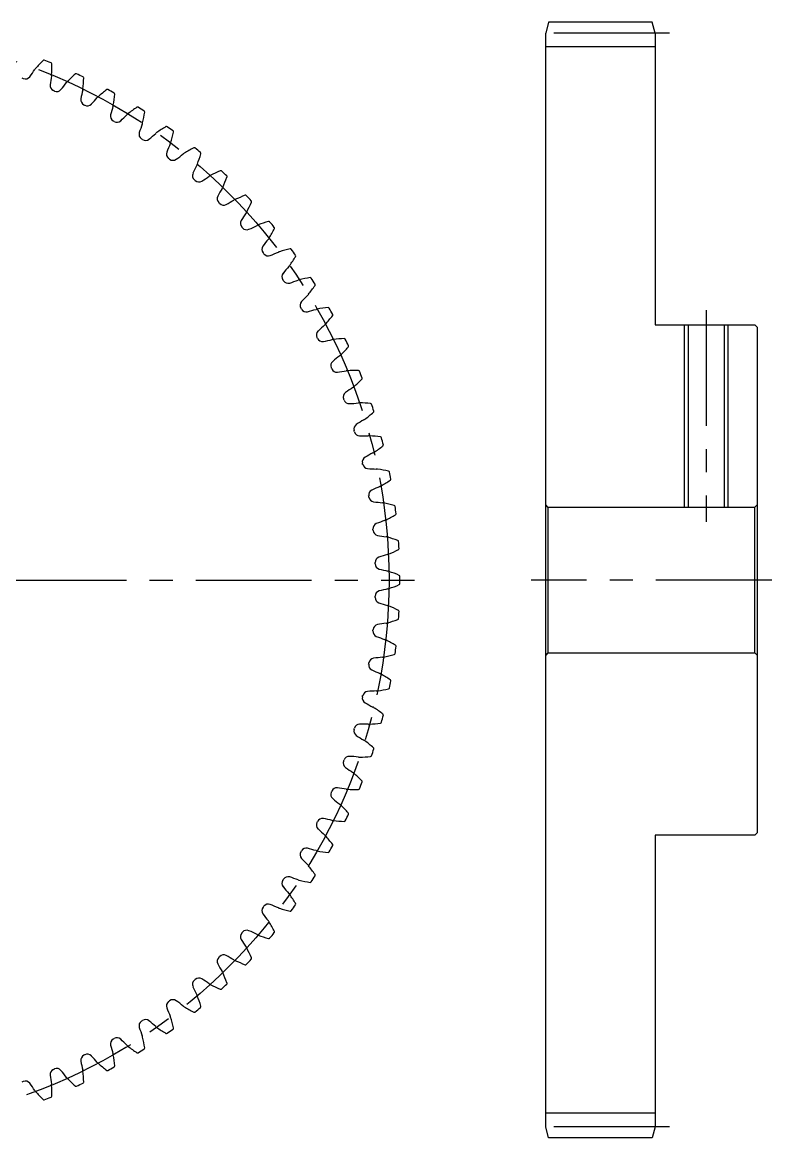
# Model space of a CAD drawing. Extents: x -2 to 204, y -8 to 165.
# Drawn here: x 101.2 to 204, y 10 to 163 of the extents above; entities that cross this region are included whole.
import ezdxf

# ---------------------------------------------------------------- set-up
doc = ezdxf.new("R2010")
doc.units = 0
doc.header["$LTSCALE"] = 0.5
doc.linetypes.add('CENTER', pattern=[50.8, 31.75, -6.35, 6.35, -6.35])
for name, color, linetype in [('MSM_CENTER', 1, 'CENTER'), ('MSM_CONTINUOUS', 7, 'CONTINUOUS'), ('MSM_NARROW', 5, 'CONTINUOUS')]:
    doc.layers.add(name, color=color, linetype=linetype)

msp = doc.modelspace()

# ---------------------------------------------------------------- linework, layer by layer
at = {"layer": 'MSM_CENTER'}
for p, q in [((190, 161.5), (171, 161.5)), ((195, 123.5), (195, 94.5)), ((-2, 86.5), (155, 86.5)), ((204, 86.5), (171, 86.5)), ((190, 11.5), (171, 11.5))]:
    msp.add_line(p, q, dxfattribs=at)
msp.add_circle((76.5, 86.5), 75, dxfattribs=at)
at = {"layer": 'MSM_CONTINUOUS'}
for p, q in [((173.4, 163), (173, 161.5)), ((187.6, 163), (173.4, 163)), ((188, 161.5), (187.6, 163)), ((173, 11.5), (173, 161.5)), ((188, 161.5), (188, 121.5)), ((188, 159.63), (173, 159.63)), ((188, 121.5), (201.7, 121.5)), ((192.54, 121.5), (192.54, 96.5)), ((197.46, 121.5), (197.46, 96.5)), ((201.7, 121.5), (202, 121.2)), ((202, 121.2), (202, 51.8)), ((173.3, 96.5), (173, 96.8)), ((173.3, 96.5), (201.7, 96.5)), ((173.3, 96.5), (173.3, 76.5)), ((202, 96.8), (201.7, 96.5)), ((201.7, 76.5), (201.7, 96.5)), ((173.3, 76.5), (173, 76.2)), ((173.3, 76.5), (201.7, 76.5)), ((202, 76.2), (201.7, 76.5)), ((188, 51.5), (188, 11.5)), ((201.7, 51.5), (188, 51.5)), ((202, 51.8), (201.7, 51.5)), ((188, 13.38), (173, 13.38)), ((173.4, 10), (173, 11.5)), ((188, 11.5), (187.6, 10)), ((187.6, 10), (173.4, 10))]:
    msp.add_line(p, q, dxfattribs=at)
for centre, radius, start, end in [((121.96, 140.36), 25, 135.8292, 139.3), ((104.14, 157.67), 0.15, 68.7759, 135.8291), ((76.5, 86.5), 76.5, 68.0241, 68.7759), ((84.39, 168.81), 22.22, 323.3076, 326.4751), ((103.96, 155.85), 1.25, 139.3, 146.4751), ((105.07, 157.3), 0.15, 0.9706, 68.0241), ((80.23, 156.88), 25, 357.5, 0.9708), ((76.5, 86.5), 73.12, 70.1305, 70.2695), ((101.61, 155.98), 0.75, 250.1305, 323.3076), ((127.09, 151.9), 22.22, 170.3249, 173.4924), ((103.96, 155.85), 1.25, 350.3249, 357.5), ((89.54, 168.15), 22.22, 319.7076, 322.8751), ((108.26, 153.98), 1.25, 135.7, 142.8751), ((125.26, 137.39), 25, 132.2292, 135.7), ((108.55, 155.8), 0.15, 65.1759, 132.2291), ((76.5, 86.5), 76.5, 64.4241, 65.1759), ((84.64, 156.51), 25, 353.9, 357.3708), ((109.46, 155.37), 0.15, 357.3706, 64.4241), ((105.76, 154.33), 0.75, 173.4924, 246.6695), ((76.5, 86.5), 73.12, 66.5305, 66.6695), ((105.92, 154.26), 0.75, 246.5305, 319.7076), ((131.1, 148.6), 22.22, 166.7249, 169.8924), ((108.26, 153.98), 1.25, 346.7249, 353.9), ((128.36, 134.23), 25, 128.6292, 132.1), ((112.84, 153.65), 0.15, 61.5759, 128.6291), ((76.5, 86.5), 76.5, 60.8241, 61.5759), ((89.02, 155.86), 25, 350.3, 353.7708), ((113.72, 153.16), 0.15, 353.7706, 60.8241), ((109.96, 152.36), 0.75, 169.8924, 243.0695), ((76.5, 86.5), 73.12, 62.9305, 63.0695), ((110.12, 152.28), 0.75, 242.9305, 316.1076), ((94.64, 167.17), 22.22, 316.1076, 319.2751), ((112.43, 151.86), 1.25, 132.1, 139.2751), ((134.89, 145.04), 22.22, 163.1249, 166.2924), ((112.43, 151.86), 1.25, 343.1249, 350.3), ((114.03, 150.13), 0.75, 166.2924, 239.4695), ((99.67, 165.87), 22.22, 312.5076, 315.6751), ((116.46, 149.47), 1.25, 128.5, 135.6751), ((131.25, 130.88), 25, 125.0292, 128.5), ((116.99, 151.23), 0.15, 57.9759, 125.0291), ((76.5, 86.5), 76.5, 57.2241, 57.9759), ((93.35, 154.94), 25, 346.7, 350.1708), ((117.83, 150.69), 0.15, 350.1706, 57.2241), ((76.5, 86.5), 73.12, 59.3305, 59.4695), ((114.18, 150.04), 0.75, 239.3305, 312.5076), ((138.45, 141.26), 22.22, 159.5249, 162.6924), ((116.46, 149.47), 1.25, 339.5249, 346.7), ((133.93, 127.36), 25, 121.4292, 124.9), ((120.97, 148.56), 0.15, 54.3759, 121.4291), ((76.5, 86.5), 76.5, 53.6241, 54.3759), ((117.95, 147.65), 0.75, 162.6924, 235.8695), ((76.5, 86.5), 73.12, 55.7305, 55.8695), ((118.1, 147.55), 0.75, 235.7305, 308.9076), ((104.61, 164.26), 22.22, 308.9076, 312.0751), ((120.34, 146.84), 1.25, 124.9, 132.0751), ((97.61, 153.74), 25, 343.1, 346.5708), ((121.78, 147.97), 0.15, 346.5706, 53.6241), ((141.77, 137.26), 22.22, 155.9249, 159.0924), ((120.34, 146.84), 1.25, 335.9249, 343.1), ((136.38, 123.67), 25, 117.8292, 121.3), ((124.78, 145.65), 0.15, 50.7759, 117.8291), ((76.5, 86.5), 76.5, 50.0241, 50.7759), ((121.71, 144.93), 0.75, 159.0924, 232.2695), ((76.5, 86.5), 73.12, 52.1305, 52.2695), ((121.85, 144.82), 0.75, 232.1305, 305.3076), ((109.44, 162.34), 22.22, 305.3076, 308.4751), ((124.04, 143.97), 1.25, 121.3, 128.4751), ((101.79, 152.29), 25, 339.5, 342.9708), ((125.55, 145.01), 0.15, 342.971, 50.0241), ((144.82, 133.07), 22.22, 152.3249, 155.4924), ((124.04, 143.97), 1.25, 332.3249, 339.5), ((138.6, 119.84), 25, 114.2292, 117.7), ((128.4, 142.5), 0.15, 47.1759, 114.2291), ((76.5, 86.5), 76.5, 46.4241, 47.1759), ((125.29, 141.97), 0.75, 155.4924, 228.6695), ((76.5, 86.5), 73.12, 48.5305, 48.6695), ((125.42, 141.86), 0.75, 228.5305, 301.7076), ((114.14, 160.12), 22.22, 301.7076, 304.8751), ((127.56, 140.87), 1.25, 117.7, 124.8751), ((105.87, 150.57), 25, 335.9, 339.3708), ((129.13, 141.81), 0.15, 339.371, 46.4241), ((147.61, 128.68), 22.22, 148.7249, 151.8924), ((127.56, 140.87), 1.25, 328.7249, 335.9), ((140.57, 115.87), 25, 110.6292, 114.1), ((131.81, 139.13), 0.15, 43.5759, 110.6291), ((76.5, 86.5), 76.5, 42.8241, 43.5759), ((128.67, 138.8), 0.75, 151.8924, 225.0695), ((76.5, 86.5), 73.12, 44.9305, 45.0695), ((128.8, 138.67), 0.75, 224.9305, 298.1076), ((118.68, 157.61), 22.22, 298.1076, 301.2751), ((130.87, 137.56), 1.25, 114.1, 121.2751), ((109.84, 148.6), 25, 332.3, 335.7708), ((132.5, 138.4), 0.15, 335.771, 42.8241), ((150.12, 124.14), 22.22, 145.1249, 148.2924), ((130.87, 137.56), 1.25, 325.1249, 332.3), ((131.86, 135.42), 0.75, 148.2924, 221.4695), ((76.5, 86.5), 73.12, 41.3305, 41.4695), ((131.97, 135.29), 0.75, 221.3305, 294.5076), ((123.07, 154.82), 22.22, 294.5076, 297.6751), ((133.97, 134.04), 1.25, 110.5, 117.6751), ((142.29, 111.79), 25, 107.0292, 110.5), ((135.01, 135.55), 0.15, 39.9759, 107.0291), ((113.67, 146.38), 25, 328.7, 332.1708), ((76.5, 86.5), 76.5, 39.2241, 39.9759), ((135.65, 134.78), 0.15, 332.171, 39.2241), ((152.34, 119.44), 22.22, 141.5249, 144.6924), ((133.97, 134.04), 1.25, 321.5249, 328.7), ((134.82, 131.85), 0.75, 144.6924, 217.8695), ((143.74, 107.61), 25, 103.4292, 106.9), ((137.97, 131.78), 0.15, 36.3759, 103.4291), ((76.5, 86.5), 76.5, 35.6241, 36.3759), ((76.5, 86.5), 73.12, 37.7305, 37.8695), ((134.93, 131.71), 0.75, 217.7305, 290.9076), ((127.26, 151.77), 22.22, 290.9076, 294.0751), ((136.84, 130.34), 1.25, 106.9, 114.0751), ((117.36, 143.93), 25, 325.1, 328.5708), ((138.56, 130.97), 0.15, 328.5708, 35.6241), ((137.55, 128.1), 0.75, 141.0924, 214.2695), ((154.26, 114.61), 22.22, 137.9249, 141.0924), ((136.84, 130.34), 1.25, 317.9249, 325.1), ((76.5, 86.5), 73.12, 34.1305, 34.2695), ((137.65, 127.95), 0.75, 214.1305, 287.3076), ((131.26, 148.45), 22.22, 287.3076, 290.4751), ((139.47, 126.46), 1.25, 103.3, 110.4751), ((144.94, 103.35), 25, 99.8292, 103.3), ((140.69, 127.83), 0.15, 32.7759, 99.8291), ((76.5, 86.5), 76.5, 32.0241, 32.7759), ((141.23, 126.99), 0.15, 324.971, 32.0241), ((155.87, 109.67), 22.22, 134.3249, 137.4924), ((139.47, 126.46), 1.25, 314.3249, 321.5), ((120.88, 141.25), 25, 321.5, 324.9708), ((140.04, 124.18), 0.75, 137.4924, 210.6695), ((76.5, 86.5), 73.12, 30.5305, 30.6695), ((140.13, 124.03), 0.75, 210.5305, 283.7076), ((135.04, 144.89), 22.22, 283.7076, 286.8751), ((141.86, 122.43), 1.25, 99.7, 106.8751), ((145.86, 99.02), 25, 96.2292, 99.7), ((124.23, 138.36), 25, 317.9, 321.3708), ((143.16, 123.72), 0.15, 29.1759, 96.2291), ((76.5, 86.5), 76.5, 28.4241, 29.1759), ((143.65, 122.84), 0.15, 321.371, 28.4241), ((157.17, 104.64), 22.22, 130.7249, 133.8924), ((141.86, 122.43), 1.25, 310.7249, 317.9), ((142.28, 120.12), 0.75, 133.8924, 207.0695), ((76.5, 86.5), 73.12, 26.9305, 27.0695), ((142.36, 119.96), 0.75, 206.9305, 280.1076), ((138.6, 141.1), 22.22, 280.1076, 283.2751), ((143.98, 118.26), 1.25, 96.1, 103.2751), ((146.51, 94.64), 25, 92.6292, 96.1), ((145.37, 119.46), 0.15, 25.5759, 92.6291), ((76.5, 86.5), 76.5, 24.8241, 25.5759), ((127.39, 135.26), 25, 314.3, 317.7708), ((145.8, 118.55), 0.15, 317.7708, 24.8241), ((144.26, 115.92), 0.75, 130.2924, 203.4695), ((158.15, 99.54), 22.22, 127.1249, 130.2924), ((143.98, 118.26), 1.25, 307.1249, 314.3), ((76.5, 86.5), 73.12, 23.3305, 23.4695), ((144.33, 115.76), 0.75, 203.3305, 276.5076), ((141.9, 137.09), 22.22, 276.5076, 279.6751), ((145.85, 113.96), 1.25, 92.5, 99.6751), ((146.88, 90.23), 25, 89.0292, 92.5), ((147.3, 115.07), 0.15, 21.9759, 89.0291), ((76.5, 86.5), 76.5, 21.2241, 21.9759), ((130.36, 131.96), 25, 310.7, 314.1708), ((147.67, 114.14), 0.15, 314.1708, 21.2241), ((145.98, 111.61), 0.75, 126.6924, 199.8695), ((158.81, 94.39), 22.22, 123.5249, 126.6924), ((145.85, 113.96), 1.25, 303.5249, 310.7), ((76.5, 86.5), 73.12, 19.7305, 19.8695), ((146.04, 111.44), 0.75, 199.7305, 272.9076), ((144.95, 132.88), 22.22, 272.9076, 276.0751), ((147.43, 109.55), 1.25, 88.9, 96.0751), ((146.98, 85.8), 25, 85.4292, 88.9), ((148.96, 110.57), 0.15, 18.3759, 85.4291), ((76.5, 86.5), 76.5, 17.6241, 18.3759), ((133.1, 128.49), 25, 307.1, 310.5708), ((149.27, 109.62), 0.15, 310.5706, 17.6241), ((147.42, 107.2), 0.75, 123.0924, 196.2695), ((159.14, 89.21), 22.22, 119.9249, 123.0924), ((147.43, 109.55), 1.25, 299.9249, 307.1), ((76.5, 86.5), 73.12, 16.1305, 16.2695), ((147.47, 107.02), 0.75, 196.1305, 269.3076), ((147.73, 128.49), 22.22, 269.3076, 272.4751), ((148.74, 105.05), 1.25, 85.3, 92.4751), ((146.79, 81.37), 25, 81.8292, 85.3), ((150.33, 105.97), 0.15, 14.7759, 81.8291), ((76.5, 86.5), 76.5, 14.0241, 14.7759), ((135.63, 124.86), 25, 303.5, 306.9708), ((150.57, 105), 0.15, 306.9706, 14.0241), ((148.58, 102.7), 0.75, 119.4924, 192.6695), ((76.5, 86.5), 73.12, 12.5305, 12.6695), ((159.15, 84.01), 22.22, 116.3249, 119.4924), ((148.74, 105.05), 1.25, 296.3249, 303.5), ((148.62, 102.53), 0.75, 192.5305, 265.7076), ((150.22, 123.94), 22.22, 265.7076, 268.8751), ((149.76, 100.48), 1.25, 81.7, 88.8751), ((146.33, 76.97), 25, 78.2292, 81.7), ((151.4, 101.3), 0.15, 11.1759, 78.2291), ((76.5, 86.5), 76.5, 10.4241, 11.1759), ((137.92, 121.07), 25, 299.9, 303.3708), ((151.59, 100.31), 0.15, 303.3706, 10.4241), ((149.45, 98.15), 0.75, 115.8924, 189.0695), ((76.5, 86.5), 73.12, 8.9305, 9.0695), ((158.83, 78.83), 22.22, 112.7249, 115.8924), ((149.76, 100.48), 1.25, 292.7249, 299.9), ((149.48, 97.97), 0.75, 188.9305, 262.1076), ((152.43, 119.24), 22.22, 262.1076, 265.2751), ((150.49, 95.85), 1.25, 78.1, 85.2751), ((145.6, 72.6), 25, 74.6292, 78.1), ((152.18, 96.57), 0.15, 7.5759, 74.6291), ((76.5, 86.5), 76.5, 6.8241, 7.5759), ((139.97, 117.14), 25, 296.3, 299.7708), ((152.31, 95.57), 0.15, 299.7706, 6.8241), ((150.04, 93.54), 0.75, 112.2924, 185.4695), ((76.5, 86.5), 73.12, 5.3305, 5.4695), ((158.18, 73.67), 22.22, 109.1249, 112.2924), ((150.49, 95.85), 1.25, 289.1249, 296.3), ((150.06, 93.36), 0.75, 185.3305, 258.5076), ((154.33, 114.4), 22.22, 258.5076, 261.6751), ((150.94, 91.18), 1.25, 74.5, 81.6751), ((144.59, 68.29), 25, 71.0292, 74.5), ((152.67, 91.79), 0.15, 3.9759, 71.0291), ((76.5, 86.5), 76.5, 3.2241, 3.9759), ((141.77, 113.1), 25, 292.7, 296.1708), ((152.73, 90.79), 0.15, 296.1708, 3.2241), ((150.34, 88.91), 0.75, 108.6924, 181.8695), ((76.5, 86.5), 73.12, 1.7305, 1.8695), ((157.22, 68.57), 22.22, 105.5249, 108.6924), ((150.94, 91.18), 1.25, 285.5249, 292.7), ((150.34, 88.73), 0.75, 181.7305, 254.9076), ((155.93, 109.46), 22.22, 254.9076, 258.0751), ((151.08, 86.5), 1.25, 70.9, 78.0751), ((143.31, 64.05), 25, 67.4292, 70.9), ((143.31, 108.95), 25, 289.1, 292.5708), ((152.85, 87), 0.15, 0.3759, 67.4291), ((152.85, 86), 0.15, 292.5708, 359.6241), ((76.5, 86.5), 76.5, 359.6241, 0.3759), ((150.34, 84.27), 0.75, 105.0924, 178.2695), ((76.5, 86.5), 73.12, 358.1305, 358.2695), ((155.93, 63.54), 22.22, 101.9249, 105.0924), ((151.08, 86.5), 1.25, 281.9249, 289.1), ((150.34, 84.09), 0.75, 178.1305, 251.3076), ((157.22, 104.43), 22.22, 251.3076, 254.4751), ((150.94, 81.82), 1.25, 67.3, 74.4751), ((141.77, 59.9), 25, 63.8292, 67.3), ((152.67, 81.21), 0.15, 288.9708, 356.0241), ((152.73, 82.21), 0.15, 356.7759, 63.8291), ((76.5, 86.5), 76.5, 356.0241, 356.7759), ((76.5, 86.5), 73.12, 354.5305, 354.6695), ((150.06, 79.64), 0.75, 101.4924, 174.6695), ((154.33, 58.6), 22.22, 98.3249, 101.4924), ((150.94, 81.82), 1.25, 278.3249, 285.5), ((144.59, 104.71), 25, 285.5, 288.9708), ((150.04, 79.46), 0.75, 174.5305, 247.7076), ((158.18, 99.33), 22.22, 247.7076, 250.8751), ((150.49, 77.15), 1.25, 63.7, 70.8751), ((139.97, 55.86), 25, 60.2292, 63.7), ((76.5, 86.5), 76.5, 352.4241, 353.1759), ((152.31, 77.43), 0.15, 353.1759, 60.2291), ((149.45, 74.85), 0.75, 170.9305, 244.1076), ((76.5, 86.5), 73.12, 350.9305, 351.0695), ((149.48, 75.03), 0.75, 97.8924, 171.0695), ((152.43, 53.76), 22.22, 94.7249, 97.8924), ((150.49, 77.15), 1.25, 274.7249, 281.9), ((145.6, 100.4), 25, 281.9, 285.3708), ((152.18, 76.43), 0.15, 285.3706, 352.4241), ((158.83, 94.17), 22.22, 244.1076, 247.2751), ((149.76, 72.52), 1.25, 60.1, 67.2751), ((137.92, 51.93), 25, 56.6292, 60.1), ((76.5, 86.5), 76.5, 348.8241, 349.5759), ((151.59, 72.69), 0.15, 349.5759, 56.6291), ((148.58, 70.3), 0.75, 167.3305, 240.5076), ((76.5, 86.5), 73.12, 347.3305, 347.4695), ((148.62, 70.47), 0.75, 94.2924, 167.4695), ((150.22, 49.06), 22.22, 91.1249, 94.2924), ((149.76, 72.52), 1.25, 271.1249, 278.3), ((146.33, 96.03), 25, 278.3, 281.7708), ((151.4, 71.7), 0.15, 281.7706, 348.8241), ((159.15, 88.99), 22.22, 240.5076, 243.6751), ((148.74, 67.95), 1.25, 56.5, 63.6751), ((135.63, 48.14), 25, 53.0292, 56.5), ((76.5, 86.5), 76.5, 345.2241, 345.9759), ((150.57, 68), 0.15, 345.9759, 53.0291), ((147.42, 65.8), 0.75, 163.7305, 236.9076), ((76.5, 86.5), 73.12, 343.7305, 343.8695), ((147.47, 65.98), 0.75, 90.6924, 163.8695), ((147.73, 44.51), 22.22, 87.5249, 90.6924), ((148.74, 67.95), 1.25, 267.5249, 274.7), ((146.79, 91.63), 25, 274.7, 278.1708), ((150.33, 67.03), 0.15, 278.1708, 345.2241), ((159.14, 83.79), 22.22, 236.9076, 240.0751), ((147.43, 63.45), 1.25, 52.9, 60.0751), ((133.1, 44.51), 25, 49.4292, 52.9), ((76.5, 86.5), 76.5, 341.6241, 342.3759), ((149.27, 63.38), 0.15, 342.3759, 49.4291), ((145.98, 61.39), 0.75, 160.1305, 233.3076), ((76.5, 86.5), 73.12, 340.1305, 340.2695), ((146.04, 61.56), 0.75, 87.0924, 160.2695), ((144.95, 40.12), 22.22, 83.9249, 87.0924), ((147.43, 63.45), 1.25, 263.9249, 271.1), ((146.98, 87.2), 25, 271.1, 274.5708), ((148.96, 62.43), 0.15, 274.5706, 341.6241), ((158.81, 78.61), 22.22, 233.3076, 236.4751), ((145.85, 59.04), 1.25, 49.3, 56.4751), ((130.36, 41.04), 25, 45.8292, 49.3), ((76.5, 86.5), 76.5, 338.0241, 338.7759), ((147.67, 58.86), 0.15, 338.7759, 45.8291), ((144.26, 57.08), 0.75, 156.5305, 229.7076), ((76.5, 86.5), 73.12, 336.5305, 336.6695), ((144.33, 57.24), 0.75, 83.4924, 156.6695), ((141.9, 35.91), 22.22, 80.3249, 83.4924), ((145.85, 59.04), 1.25, 260.3249, 267.5), ((146.88, 82.77), 25, 267.5, 270.9708), ((147.3, 57.93), 0.15, 270.9708, 338.0241), ((158.15, 73.46), 22.22, 229.7076, 232.8751), ((143.98, 54.74), 1.25, 45.7, 52.8751), ((127.39, 37.74), 25, 42.2292, 45.7), ((142.36, 53.04), 0.75, 79.8924, 153.0695), ((138.6, 31.9), 22.22, 76.7249, 79.8924), ((76.5, 86.5), 76.5, 334.4241, 335.1759), ((145.8, 54.45), 0.15, 335.1759, 42.2291), ((142.28, 52.88), 0.75, 152.9305, 226.1076), ((76.5, 86.5), 73.12, 332.9305, 333.0695), ((157.17, 68.36), 22.22, 226.1076, 229.2751), ((143.98, 54.74), 1.25, 256.7249, 263.9), ((146.51, 78.36), 25, 263.9, 267.3708), ((145.37, 53.54), 0.15, 267.3708, 334.4241), ((141.86, 50.57), 1.25, 42.1, 49.2751), ((124.23, 34.64), 25, 38.6292, 42.1), ((140.04, 48.82), 0.75, 149.3305, 222.5076), ((76.5, 86.5), 73.12, 329.3305, 329.4695), ((140.13, 48.97), 0.75, 76.2924, 149.4695), ((135.04, 28.11), 22.22, 73.1249, 76.2924), ((141.86, 50.57), 1.25, 253.1249, 260.3), ((145.86, 73.98), 25, 260.3, 263.7708), ((143.16, 49.28), 0.15, 263.7708, 330.8241), ((76.5, 86.5), 76.5, 330.8241, 331.5759), ((143.65, 50.16), 0.15, 331.5759, 38.6291), ((155.87, 63.33), 22.22, 222.5076, 225.6751), ((139.47, 46.54), 1.25, 38.5, 45.6751), ((120.88, 31.75), 25, 35.0292, 38.5), ((76.5, 86.5), 76.5, 327.2241, 327.9759), ((141.23, 46.01), 0.15, 327.9759, 35.0291), ((137.55, 44.9), 0.75, 145.7305, 218.9076), ((76.5, 86.5), 73.12, 325.7305, 325.8695), ((154.26, 58.39), 22.22, 218.9076, 222.0751), ((137.65, 45.05), 0.75, 72.6924, 145.8695), ((131.26, 24.55), 22.22, 69.5249, 72.6924), ((139.47, 46.54), 1.25, 249.5249, 256.7), ((144.94, 69.65), 25, 256.7, 260.1708), ((140.69, 45.17), 0.15, 260.1706, 327.2241), ((136.84, 42.66), 1.25, 34.9, 42.0751), ((117.36, 29.07), 25, 31.4292, 34.9), ((134.82, 41.15), 0.75, 142.1305, 215.3076), ((76.5, 86.5), 73.12, 322.1305, 322.2695), ((134.93, 41.29), 0.75, 69.0924, 142.2695), ((127.26, 21.23), 22.22, 65.9249, 69.0924), ((136.84, 42.66), 1.25, 245.9249, 253.1), ((143.74, 65.39), 25, 253.1, 256.5708), ((76.5, 86.5), 76.5, 323.6241, 324.3759), ((138.56, 42.03), 0.15, 324.3759, 31.4291), ((152.34, 53.56), 22.22, 215.3076, 218.4751), ((137.97, 41.22), 0.15, 256.5706, 323.6241), ((131.97, 37.71), 0.75, 65.4924, 138.6695), ((123.07, 18.18), 22.22, 62.3249, 65.4924), ((133.97, 38.96), 1.25, 31.3, 38.4751), ((113.67, 26.62), 25, 27.8292, 31.3), ((135.65, 38.22), 0.15, 320.7759, 27.8291), ((131.86, 37.58), 0.75, 138.5305, 211.7076), ((150.12, 48.86), 22.22, 211.7076, 214.8751), ((76.5, 86.5), 73.12, 318.5305, 318.6695), ((133.97, 38.96), 1.25, 242.3249, 249.5), ((142.29, 61.21), 25, 249.5, 252.9708), ((135.01, 37.45), 0.15, 252.9706, 320.0241), ((76.5, 86.5), 76.5, 320.0241, 320.7759), ((130.87, 35.44), 1.25, 27.7, 34.8751), ((109.84, 24.4), 25, 24.2292, 27.7), ((128.67, 34.2), 0.75, 134.9305, 208.1076), ((147.61, 44.32), 22.22, 208.1076, 211.2751), ((76.5, 86.5), 73.12, 314.9305, 315.0695), ((128.8, 34.33), 0.75, 61.8924, 135.0695), ((118.68, 15.39), 22.22, 58.7249, 61.8924), ((130.87, 35.44), 1.25, 238.7249, 245.9), ((140.57, 57.13), 25, 245.9, 249.3708), ((131.81, 33.87), 0.15, 249.3708, 316.4241), ((76.5, 86.5), 76.5, 316.4241, 317.1759), ((132.5, 34.6), 0.15, 317.1759, 24.2291), ((127.56, 32.13), 1.25, 24.1, 31.2751), ((105.87, 22.43), 25, 20.6292, 24.1), ((125.29, 31.03), 0.75, 131.3305, 204.5076), ((144.82, 39.93), 22.22, 204.5076, 207.6751), ((76.5, 86.5), 73.12, 311.3305, 311.4695), ((125.42, 31.14), 0.75, 58.2924, 131.4695), ((114.14, 12.88), 22.22, 55.1249, 58.2924), ((127.56, 32.13), 1.25, 235.1249, 242.3), ((138.6, 53.16), 25, 242.3, 245.7708), ((76.5, 86.5), 76.5, 312.8241, 313.5759), ((129.13, 31.19), 0.15, 313.5759, 20.6291), ((124.04, 29.03), 1.25, 20.5, 27.6751), ((101.79, 20.71), 25, 17.0292, 20.5), ((128.4, 30.5), 0.15, 245.7708, 312.8241), ((121.71, 28.07), 0.75, 127.7305, 200.9076), ((141.77, 35.74), 22.22, 200.9076, 204.0751), ((76.5, 86.5), 73.12, 307.7305, 307.8695), ((121.85, 28.18), 0.75, 54.6924, 127.8695), ((109.44, 10.66), 22.22, 51.5249, 54.6924), ((124.04, 29.03), 1.25, 231.5249, 238.7), ((136.38, 49.33), 25, 238.7, 242.1708), ((76.5, 86.5), 76.5, 309.2241, 309.9759), ((125.55, 27.99), 0.15, 309.9759, 17.0291), ((76.5, 86.5), 73.12, 304.1305, 304.2695), ((118.1, 25.45), 0.75, 51.0924, 124.2695), ((104.61, 8.74), 22.22, 47.9249, 51.0924), ((120.34, 26.16), 1.25, 16.9, 24.0751), ((97.61, 19.26), 25, 13.4292, 16.9), ((124.78, 27.35), 0.15, 242.1708, 309.2241), ((117.95, 25.35), 0.75, 124.1305, 197.3076), ((138.45, 31.74), 22.22, 197.3076, 200.4751), ((120.34, 26.16), 1.25, 227.9249, 235.1), ((133.93, 45.64), 25, 235.1, 238.5708), ((76.5, 86.5), 76.5, 305.6241, 306.3759), ((121.78, 25.03), 0.15, 306.3759, 13.4291), ((114.03, 22.87), 0.75, 120.5305, 193.7076), ((76.5, 86.5), 73.12, 300.5305, 300.6695), ((114.18, 22.96), 0.75, 47.4924, 120.6695), ((99.67, 7.13), 22.22, 44.3249, 47.4924), ((116.46, 23.53), 1.25, 13.3, 20.4751), ((93.35, 18.06), 25, 9.8292, 13.3), ((120.97, 24.44), 0.15, 238.5708, 305.6241), ((110.12, 20.72), 0.75, 43.8924, 117.0695), ((134.89, 27.96), 22.22, 193.7076, 196.8751), ((112.43, 21.14), 1.25, 9.7, 16.8751), ((116.46, 23.53), 1.25, 224.3249, 231.5), ((131.25, 42.12), 25, 231.5, 234.9708), ((116.99, 21.77), 0.15, 234.9708, 302.0241), ((76.5, 86.5), 76.5, 302.0241, 302.7759), ((117.83, 22.31), 0.15, 302.7759, 9.8291), ((109.96, 20.64), 0.75, 116.9305, 190.1076), ((131.1, 24.4), 22.22, 190.1076, 193.2751), ((76.5, 86.5), 73.12, 296.9305, 297.0695), ((94.64, 5.83), 22.22, 40.7249, 43.8924), ((112.43, 21.14), 1.25, 220.7249, 227.9), ((128.36, 38.77), 25, 227.9, 231.3708), ((89.02, 17.14), 25, 6.2292, 9.7), ((105.76, 18.67), 0.75, 113.3305, 186.5076), ((127.09, 21.1), 22.22, 186.5076, 189.6751), ((76.5, 86.5), 73.12, 293.3305, 293.4695), ((105.92, 18.74), 0.75, 40.2924, 113.4695), ((89.54, 4.85), 22.22, 37.1249, 40.2924), ((108.26, 19.02), 1.25, 6.1, 13.2751), ((84.64, 16.49), 25, 2.6292, 6.1), ((112.84, 19.35), 0.15, 231.3708, 298.4241), ((76.5, 86.5), 76.5, 298.4241, 299.1759), ((113.72, 19.84), 0.15, 299.1759, 6.2291), ((76.5, 86.5), 73.12, 289.7305, 289.8695), ((101.61, 17.02), 0.75, 36.6924, 109.8695), ((84.39, 4.19), 22.22, 33.5249, 36.6924), ((103.96, 17.15), 1.25, 2.5, 9.6751), ((80.23, 16.12), 25, 359.0292, 2.5), ((108.26, 19.02), 1.25, 217.1249, 224.3), ((125.26, 35.61), 25, 224.3, 227.7708), ((108.55, 17.2), 0.15, 227.7706, 294.8241), ((76.5, 86.5), 76.5, 294.8241, 295.5759), ((109.46, 17.63), 0.15, 295.5759, 2.6291), ((103.96, 17.15), 1.25, 213.5249, 220.7), ((121.96, 32.64), 25, 220.7, 224.1708), ((76.5, 86.5), 76.5, 291.2241, 291.9759), ((105.07, 15.7), 0.15, 291.9759, 359.0291), ((104.14, 15.33), 0.15, 224.1708, 291.2241)]:
    msp.add_arc(centre, radius, start, end, dxfattribs=at)
at = {"layer": 'MSM_NARROW'}
for p, q in [((192, 121.5), (192, 96.5)), ((198, 121.5), (198, 96.5))]:
    msp.add_line(p, q, dxfattribs=at)

doc.saveas('drawing.dxf')
